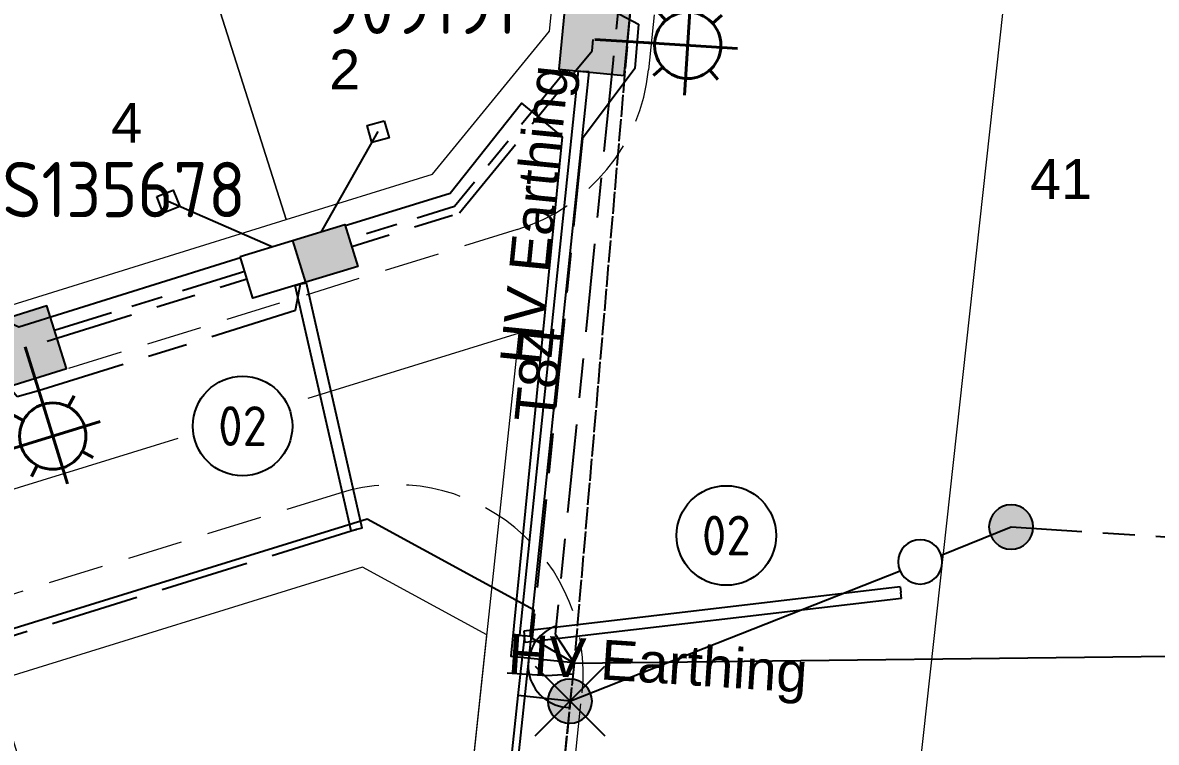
# Model space of a CAD drawing. Header units: metres. Extents: x 305887 to 307188, y 6269913 to 6270847.
# Drawn here: x 306539 to 306590.3, y 6270458.2 to 6270490.8 of the extents above; entities that cross this region are included whole.
import ezdxf
from ezdxf.enums import TextEntityAlignment as Align

# ---------------------------------------------------------------- set-up
doc = ezdxf.new("R2010")
doc.units = ezdxf.units.M
for name, pattern in [('Cable Exist OH', [1, 1, 0]), ('Cable Exist UG', [8.2, 4, -1.2, 1.8, -1.2]), ('DASHED', [0.75, 0.5, -0.25]), ('IE Trench LV', [6.5, 5, -1.5])]:
    doc.linetypes.add(name, pattern=pattern)
doc.layers.get('0').update_dxf_attribs({"color": 6})
doc.layers.add('Cadastre Developer_SP_NEW', color=2, linetype='Continuous', lineweight=5)
doc.layers.add('Cadastre Land Parcels_SP_EXT', color=9, linetype='Continuous', lineweight=5)
for name, color, linetype in [('Duct_SP_NEW', 2, 'Continuous'), ('Equip_SP_SL_EXT', 7, 'Continuous'), ('Mains_HV_EXT', 7, 'Continuous'), ('Mains_LV_EXT', 7, 'Continuous'), ('Mains_LV_NEW_T84', 2, 'Continuous'), ('Mains_LV_SL_EXT', 7, 'Continuous'), ('Mains_SL_EXT', 7, 'Continuous'), ('Notes_SP_NEW', 2, 'Continuous'), ('OH_Details_SP_MISC', 7, 'Continuous'), ('Services_SP_EXT', 7, 'Continuous'), ('SupportsOH_SP_TR_HV_LV_SL_EXT', 7, 'Continuous'), ('SupportsOH_SP_TR_HV_LV_SL_NEW', 2, 'Continuous'), ('SupportsUG_SP_LV_EXT', 7, 'Continuous'), ('SupportsUG_SP_LV_NEW', 2, 'Continuous'), ('SupportsUG_SP_LV_SL_EXT', 7, 'Continuous'), ('Trench_SP_NEW', 2, 'Continuous'), ('UG_Details_SP_MISC', 7, 'Continuous')]:
    doc.layers.add(name, color=color, linetype=linetype)
doc.styles.add('COLUMN_LABEL', font='arial.ttf')
doc.styles.add('iecARIAL', font='arial.ttf', dxfattribs={"height": 2})
doc.styles.add('iecISOCP', font='isocp.shx')
doc.styles.add('ieISOCP', font='isocp.shx')
doc.styles.add('PILLAR_LABEL', font='arial.ttf')
doc.styles.add('POLE_LABEL', font='arial.ttf')
doc.styles.get("Standard").update_dxf_attribs({"font": 'arial.ttf'})
doc.linetypes.add('Cable E OH', pattern='A,9.4,["E",Standard,S=1.7,R=0,X=0,Y=-1],0', length=9.4)
doc.linetypes.add('Cable E UG', pattern='A,6,-0.5,["E",Standard,S=1.7,R=0,X=0.5,Y=-1],-2.9', length=9.4)
doc.linetypes.add('Cable New UG', pattern='A,7,-0.25,["x",Standard,S=2,R=0,X=0.2,Y=-0.8],-2.1', length=9.35)
doc.linetypes.add('IE Trench HV', pattern='A,7,-0.2,["/",Standard,S=3,R=0,X=0.6,Y=-1.4],-2.5', length=9.7)

# ---------------------------------------------------------------- blocks, each defined once
blk = doc.blocks.new('COLUMN_EXT')
blk.add_hatch(color=256).paths.add_polyline_path([(-1.485, 1.485), (-1.485, -1.485), (1.485, -1.485), (1.485, 1.485)])
blk.add_lwpolyline([(-1.485, -1.485), (1.485, -1.485), (1.485, 1.485), (-1.485, 1.485)], close=True)
for tag, height, style, flags, p in [('ASSET_NUM', 2.5, 'COLUMN_LABEL', 8, (2, 2)), ('STRUCTURE_PLANT_NUMBER', 0.2, 'POLE_LABEL', 9, (1.813, 0.031)), ('STREET_CODE', 0.2, 'COLUMN_LABEL', 9, (1.813, -0.2))]:
    blk.add_attdef(tag, text='', height=height, dxfattribs=dict(style=style, flags=flags)).set_placement(p, align=Align.MIDDLE_LEFT)
at = {"flags": 9}
for tag, p in [('OWNED_BY', (1.813, -0.6)), ('COLUMN_TYPE', (1.813, -0.4)), ('STATE', (1.813, -0.8)), ('USAGE', (1.813, -1)), ('STREETNAME', (1.813, -1.6)), ('LEGEND', (1.813, -1.2)), ('LOCATION', (1.813, -1.4)), ('SUBURB', (1.813, -1.8)), ('NOTES', (1.813, -2))]:
    blk.add_attdef(tag, text='', height=0.2, dxfattribs=at).set_placement(p, align=Align.MIDDLE_LEFT)
at = {"flags": 1}
blk.add_attdef('Z', (1.813, -2.351), '', height=0.2, dxfattribs=at)
blk = doc.blocks.new('SL_LANTERN_EXT')
at = {"lineweight": 40}
for p, q in [((0, 1.968), (0, 6.468)), ((-1.459, 5.676), (-1.061, 5.278)), ((1.458, 5.676), (1.06, 5.278)), ((-2.25, 4.218), (2.25, 4.218)), ((-1.459, 2.759), (-1.061, 3.157)), ((1.458, 2.759), (1.06, 3.157)), ((0, 0), (0, 2.721))]:
    blk.add_line(p, q, dxfattribs=at)
blk.add_circle((0, 4.218), 1.5, dxfattribs=at)
at = {"style": 'iecARIAL', "flags": 8}
blk.add_attdef('ASSET_NUM', (1.5, 1.5), '', height=2.5, dxfattribs=at)
for tag, p, height, flags in [('CONSTRUCTED_VOLTAGE', (0.981, -0.653), 0.2, 9), ('CONTROL_TYPE', (0.981, -0.853), 0.2, 9), ('LANTERN_PURPOSE', (0.981, -1.053), 0.2, 9), ('LNUMBER', (2.181, -3.253), 2.5, 8), ('OPERATING_VOLTAGE', (0.981, -1.653), 0.2, 9), ('LANTERN_TYPE', (0.981, -1.253), 0.2, 9), ('NO_PHASES', (0.981, -1.453), 0.2, 9), ('ORIENTATION', (0.981, -1.853), 0.2, 9), ('OWNED_BY', (0.981, -2.053), 0.2, 9), ('STATE', (0.981, -2.253), 0.2, 9), ('CEXIST', (0.981, -2.653), 0.2, 9), ('USAGE', (0.981, -2.453), 0.2, 9), ('CNEW', (0.981, -2.853), 0.2, 9), ('CNUMBER', (0.981, -3.053), 0.2, 9), ('CREMOVE', (0.981, -3.253), 0.2, 9), ('CREPLACE', (0.981, -3.453), 0.2, 9), ('LKINGHEIGHT', (0.981, -3.653), 0.2, 9), ('LBRACKET', (0.981, -3.853), 0.2, 9), ('LBRACKETVOCAB', (0.981, -4.053), 0.2, 9), ('LCATEGORY', (0.981, -4.253), 0.2, 9), ('LCHARGE1', (0.981, -4.453), 0.2, 9), ('LCHARGE1PERCENT', (0.981, -4.653), 0.2, 9), ('LCHARGE2', (0.981, -4.853), 0.2, 9), ('LCHARGE2PERCENT', (0.981, -5.053), 0.2, 9), ('LCHARGE3', (0.981, -5.253), 0.2, 9), ('LCHARGE3PERCENT', (0.981, -5.453), 0.2, 9), ('LEXIST', (0.981, -5.653), 0.2, 9), ('LLAMP', (0.981, -5.853), 0.2, 9), ('LLAMPVOCAB', (0.981, -6.053), 0.2, 9), ('LMAST', (0.981, -6.253), 0.2, 9), ('LMASTVOCAB', (0.981, -6.453), 0.2, 9), ('LNEW', (0.981, -6.653), 0.2, 9), ('LANTNUMBER', (0.981, -6.853), 0.2, 9), ('LOUTREACH', (0.981, -7.253), 0.2, 9), ('LOUTREACHVOCAB', (0.981, -7.453), 0.2, 9), ('LRATECODE', (0.981, -7.653), 0.2, 9), ('LREMOVE', (0.981, -7.853), 0.2, 9), ('LREPLACE', (0.981, -8.053), 0.2, 9), ('LTYPE', (0.981, -8.253), 0.2, 9), ('LTYPEVOCAB', (0.981, -8.453), 0.2, 9), ('LEGEND', (0.981, -8.653), 0.2, 9), ('LOCATION', (0.981, -8.853), 0.2, 9), ('STREETNAME', (0.981, -9.253), 0.2, 9), ('NOTES', (0.981, -9.053), 0.2, 9), ('SUBURB', (0.981, -9.453), 0.2, 1)]:
    blk.add_attdef(tag, p, '', height=height, dxfattribs=dict(flags=flags))
blk = doc.blocks.new('CCP_EXT')
at = {"flags": 9}
for tag, p in [('OWNED_BY', (0, -1)), ('USAGE', (0, -1.2)), ('LEGEND', (0, -1.4)), ('LIFE_SUPPORT', (0, -1.6)), ('STATE', (0, -1.8)), ('NOTES', (0, -2))]:
    blk.add_attdef(tag, text='', height=0.2, dxfattribs=at).set_placement(p, align=Align.MIDDLE_LEFT)
blk.add_wipeout([(0, 0.566), (0.566, 0), (0, -0.566), (-0.566, 0)])
blk.add_lwpolyline([(-0.566, 0), (0, 0.566), (0.566, 0), (0, -0.566), (-0.566, 0)])
at = {"flags": 1}
blk.add_attdef('Z', (0, 0), '', height=0.2, dxfattribs=at)
at = {"flags": 9}
for tag, p in [('CCP_TYPE', (0, 0)), ('OPERATING_VOLTAGE', (0, -0.6)), ('CONSTRUCTED_VOLTAGE', (0, -0.2)), ('NO_PHASES', (0, -0.4)), ('ORIENTATION', (0, -0.8))]:
    blk.add_attdef(tag, text='', height=0.2, dxfattribs=at).set_placement(p, align=Align.MIDDLE_LEFT)
blk = doc.blocks.new('POLE_EXT')
blk.add_hatch(color=256).paths.add_polyline_path([(-1, 0, 1), (1, 0, 1)])
blk.add_lwpolyline([(-1, 0, 1), (1, 0, 1)], format="xyb", close=True)
for tag, height, flags, p in [('pNumber', 2.5, 8, (-17.84, 2.067)), ('OWNED_BY', 0.2, 9, (1.355, -0.4)), ('PARENT', 0.2, 9, (1.355, -0.6)), ('SPECIAL_USE', 0.2, 9, (1.355, -0.8)), ('STATE', 0.2, 9, (1.355, -1)), ('cLV', 0.2, 9, (1.355, -1.4)), ('hDepth', 0.2, 9, (1.355, -1.6)), ('USAGE', 0.2, 9, (1.355, -1.2)), ('cHV', 0.2, 9, (1.355, -2)), ('hDia', 0.2, 9, (1.355, -1.8)), ('LBRACKET', 0.2, 9, (1.355, -2.2)), ('LExisting', 0.2, 9, (1.355, -2.4)), ('LANTNUMBER', 0.2, 9, (1.355, -2.6)), ('LOther', 0.2, 9, (1.355, -2.8)), ('LRemove', 0.2, 9, (1.355, -3)), ('cLinedev', 0.2, 9, (1.355, -3.4)), ('LEGEND', 0.2, 9, (1.355, -3.2)), ('LOCATION', 0.2, 9, (1.355, -3.6)), ('pExisting', 0.2, 9, (1.355, -3.8)), ('PFNUMBER', 0.2, 9, (1.355, -4)), ('NEWPFNUMBER', 0.2, 9, (1.355, -4.2)), ('pFooting', 0.2, 9, (1.355, -4.4)), ('pNew', 0.2, 9, (1.355, -4.6)), ('pRelocate', 0.2, 9, (1.355, -5)), ('pRemove', 0.2, 9, (1.355, -5.2)), ('pReplace', 0.2, 9, (1.355, -5.4)), ('pStay', 0.2, 9, (1.355, -5.6)), ('cspan', 0.2, 9, (1.355, -6)), ('STREETNAME', 0.2, 9, (1.355, -6.2)), ('pType', 0.2, 9, (1.355, -5.8)), ('SUBURB', 0.2, 9, (1.355, -6.4)), ('NOTES', 0.2, 9, (1.355, -6.6)), ('OPERATED_BY', 0.2, 9, (1.355, -7.014)), ('MAINTAINED_BY', 0.2, 9, (1.355, -6.814))]:
    blk.add_attdef(tag, text='', height=height, dxfattribs=dict(flags=flags)).set_placement(p, align=Align.MIDDLE_LEFT)
at = {"style": 'POLE_LABEL'}
for tag, height, flags, p in [('ASSET_NUM', 2.5, 8, (2, 2)), ('STRUCTURE_PLANT_NUMBER', 0.2, 9, (1.355, 0.028)), ('STREET_CODE', 0.2, 9, (1.355, -0.2))]:
    blk.add_attdef(tag, text='', height=height, dxfattribs=dict(at, flags=flags)).set_placement(p, align=Align.MIDDLE_LEFT)
at = {"flags": 1}
blk.add_attdef('Z', (1.355, -7.328), '', height=0.2, dxfattribs=at)
blk = doc.blocks.new('DUCT_INDICATOR')
blk.add_circle((0, 0), 2.25)
blk.add_attdef('CODE', text='', height=1.8).set_placement((0, 0), align=Align.MIDDLE_CENTER)
at = {"flags": 1}
blk.add_attdef('Z', (0, 0), '', height=0.2, dxfattribs=at)
blk = doc.blocks.new('POLE_DEL')
h = blk.add_hatch(color=256)
edge = h.paths.add_edge_path()
edge.add_arc((0, 0), 1, 180, 360)
edge.add_arc((0, 0), 1, 0, 180)
for p, q in [((-1.575, 1.575), (1.575, -1.575)), ((-1.575, -1.575), (1.575, 1.575))]:
    blk.add_line(p, q)
blk.add_lwpolyline([(-1, 0, 1), (1, 0, 1)], format="xyb", close=True)
for tag, height, flags, p in [('pNumber', 2.5, 8, (0, 2.067)), ('OWNED_BY', 0.2, 9, (0, -0.4)), ('SPECIAL_USE', 0.2, 9, (0, -0.6)), ('STATE', 0.2, 9, (0, -0.8)), ('USAGE', 0.2, 9, (0, -1)), ('cLV', 0.2, 9, (0, -1.2)), ('hDepth', 0.2, 9, (0, -1.4)), ('hDia', 0.2, 9, (0, -1.6)), ('cHV', 0.2, 9, (0, -1.8)), ('LBRACKET', 0.2, 9, (0, -2)), ('LExisting', 0.2, 9, (0, -2.2)), ('LANTNUMBER', 0.2, 9, (0, -2.4)), ('LOther', 0.2, 9, (0, -2.6)), ('LRemove', 0.2, 9, (0, -2.8)), ('LEGEND', 0.2, 9, (0, -3)), ('cLinedev', 0.2, 9, (0, -3.2)), ('pExisting', 0.2, 9, (0, -3.4)), ('PFNUMBER', 0.2, 9, (0, -3.6)), ('pFooting', 0.2, 9, (0, -4)), ('pNew', 0.2, 9, (0, -4.2)), ('NEWPFNUMBER', 0.2, 9, (0, -3.8)), ('pRelocate', 0.2, 9, (0, -4.6)), ('pRemove', 0.2, 9, (0, -4.8)), ('pReplace', 0.2, 9, (0, -5)), ('pStay', 0.2, 9, (0, -5.2)), ('cspan', 0.2, 9, (0, -5.6)), ('pType', 0.2, 9, (0, -5.4)), ('SUBURB', 0.2, 9, (0, -5.8)), ('STREETNAME', 0.2, 9, (0, -6)), ('LOCATION', 0.2, 9, (0, -6.2)), ('NOTES', 0.2, 9, (0, -6.4))]:
    blk.add_attdef(tag, text='', height=height, dxfattribs=dict(flags=flags)).set_placement(p, align=Align.MIDDLE_LEFT)
at = {"flags": 1}
blk.add_attdef('Z', (0, 0), '', height=0.2, dxfattribs=at)
at = {"style": 'POLE_LABEL', "flags": 9}
blk.add_attdef('STREET_CODE', text='', height=0.2, dxfattribs=at).set_placement((0, -0.2), align=Align.MIDDLE_LEFT)
blk = doc.blocks.new('SPILLAR_REPLACE_NEW')
for tag, flags, p in [('OWNED_BY', 9, (1.5, -1.6)), ('NOTES', 9, (1.5, -1.4)), ('OPERATED_BY', 9, (1.5, -1.8)), ('MAINTAINED_BY', 9, (1.5, -2)), ('TYPE', 9, (1.5, -2.4)), ('STATE', 9, (1.5, -2.2)), ('LABEL_ALIGNMENT', 9, (1.5, -2.6)), ('Z', 1, (1.5, -2.8))]:
    blk.add_attdef(tag, text='', height=0.2, dxfattribs=dict(flags=flags)).set_placement(p, align=Align.MIDDLE_LEFT)
blk.add_wipeout([(-2.475, 0.99), (2.475, 0.99), (2.475, -0.99), (-2.475, -0.99)])
blk.add_hatch(color=256).paths.add_polyline_path([(0, -0.99), (2.475, -0.99), (2.475, 0.99), (0, 0.99)])
blk.add_line((0, 0.99), (0, -0.99))
at = {"lineweight": -3}
blk.add_lwpolyline([(-2.475, 0.99), (2.475, 0.99), (2.475, -0.99), (-2.475, -0.99)], close=True, dxfattribs=at)
at = {"style": 'PILLAR_LABEL', "flags": 8}
blk.add_attdef('ASSET_NUM', text='', height=2.5, dxfattribs=at).set_placement((2, 2), align=Align.MIDDLE_LEFT)
at = {"flags": 9}
for tag, p in [('USAGE', (1.5, 0)), ('ORIENTATION', (1.5, -0.2)), ('LEGEND', (1.5, -0.4)), ('PARENT', (1.5, -0.6)), ('SUBURB', (1.5, -0.8)), ('STREETNAME', (1.5, -1)), ('LOCATION', (1.5, -1.2))]:
    blk.add_attdef(tag, text='', height=0.2, dxfattribs=at).set_placement(p, align=Align.MIDDLE_LEFT)
blk = doc.blocks.new('POLE_NEW')
for tag, height, flags, p in [('pNumber', 2.5, 8, (-17.84, 2.067)), ('OWNED_BY', 0.2, 9, (1.145, -0.4)), ('PARENT', 0.2, 9, (1.145, -0.6)), ('SPECIAL_USE', 0.2, 9, (1.145, -0.8)), ('STATE', 0.2, 9, (1.145, -1)), ('cLV', 0.2, 9, (1.145, -1.4)), ('hDepth', 0.2, 9, (1.145, -1.6)), ('USAGE', 0.2, 9, (1.145, -1.2)), ('cHV', 0.2, 9, (1.145, -2)), ('hDia', 0.2, 9, (1.145, -1.8)), ('LBRACKET', 0.2, 9, (1.145, -2.2)), ('LExisting', 0.2, 9, (1.145, -2.4)), ('LANTNUMBER', 0.2, 9, (1.145, -2.6)), ('LOther', 0.2, 9, (1.145, -2.8)), ('LRemove', 0.2, 9, (1.145, -3)), ('cLinedev', 0.2, 9, (1.145, -3.4)), ('pExisting', 0.2, 9, (1.145, -3.6)), ('LEGEND', 0.2, 9, (1.145, -3.2)), ('pFooting', 0.2, 9, (1.145, -4.2)), ('PFNUMBER', 0.2, 9, (1.145, -3.8)), ('NEWPFNUMBER', 0.2, 9, (1.145, -4)), ('pNew', 0.2, 9, (1.145, -4.4)), ('pRelocate', 0.2, 9, (1.145, -4.8)), ('pRemove', 0.2, 9, (1.145, -5)), ('pReplace', 0.2, 9, (1.145, -5.2)), ('pStay', 0.2, 9, (1.145, -5.4)), ('pType', 0.2, 9, (1.145, -5.6)), ('cspan', 0.2, 9, (1.145, -5.8)), ('SUBURB', 0.2, 9, (1.145, -6)), ('STREETNAME', 0.2, 9, (1.145, -6.2)), ('LOCATION', 0.2, 9, (1.145, -6.4)), ('NOTES', 0.2, 9, (1.145, -6.6)), ('OPERATED_BY', 0.2, 9, (1.145, -6.887)), ('MAINTAINED_BY', 0.2, 9, (1.145, -7.22))]:
    blk.add_attdef(tag, text='', height=height, dxfattribs=dict(flags=flags)).set_placement(p, align=Align.MIDDLE_LEFT)
at = {"style": 'POLE_LABEL'}
for tag, height, flags, p in [('ASSET_NUM', 2.5, 8, (2, 2)), ('STRUCTURE_PLANT_NUMBER', 0.2, 9, (1.145, 0.093)), ('STREET_CODE', 0.2, 9, (1.145, -0.2))]:
    blk.add_attdef(tag, text='', height=height, dxfattribs=dict(at, flags=flags)).set_placement(p, align=Align.MIDDLE_LEFT)
at = {"flags": 1}
blk.add_attdef('Z', (1.145, -7.594), '', height=0.2, dxfattribs=at)
blk.add_wipeout([(0.068, 0.998), (-0.058, 0.998), (-0.182, 0.983), (-0.304, 0.953), (-0.421, 0.907), (-0.532, 0.847), (-0.634, 0.774), (-0.725, 0.688), (-0.806, 0.592), (-0.874, 0.486), (-0.928, 0.373), (-0.967, 0.254), (-0.991, 0.13), (-1, 0.005), (-0.993, -0.12), (-0.97, -0.244), (-0.932, -0.363), (-0.879, -0.477), (-0.812, -0.584), (-0.732, -0.681), (-0.641, -0.767), (-0.54, -0.842), (-0.43, -0.903), (-0.314, -0.949), (-0.192, -0.981), (-0.068, -0.998), (0.058, -0.998), (0.182, -0.983), (0.304, -0.953), (0.421, -0.907), (0.532, -0.847), (0.634, -0.774), (0.725, -0.688), (0.806, -0.592), (0.874, -0.486), (0.928, -0.373), (0.967, -0.254), (0.991, -0.13), (1, -0.005), (0.993, 0.12), (0.97, 0.244), (0.932, 0.363), (0.879, 0.477), (0.812, 0.584), (0.732, 0.681), (0.641, 0.767), (0.54, 0.842), (0.43, 0.903), (0.314, 0.949), (0.192, 0.981)])
at = {"lineweight": -3}
blk.add_lwpolyline([(-1, 0, 1), (1, 0, 1)], format="xyb", close=True, dxfattribs=at)

msp = doc.modelspace()

# ---------------------------------------------------------------- linework, layer by layer
at = {"layer": 'Cadastre Developer_SP_NEW', "color": 3, "flags": 128}
msp.add_lwpolyline([(306559.995, 6270463.09), (306554.365, 6270466.155), (306537.725, 6270461.005), (306545.767, 6270435.019), (306556.886, 6270433.984), (306559.995, 6270463.09)], dxfattribs=at)
at = {"layer": 'Cadastre Land Parcels_SP_EXT', "linetype": 'Continuous'}
for points in [[(306818.77, 6270544.043), (306784.359, 6270589.9), (306587.959, 6270533.543), (306577.47, 6270438.11), (306840.979, 6270514.402), (306818.77, 6270544.043)], [(306557.535, 6270483.918), (306562.824, 6270490.378), (306564.903, 6270511.053), (306555.107, 6270511.519), (306542.71, 6270507.667), (306550.917, 6270481.862), (306557.535, 6270483.918)], [(306550.917, 6270481.862), (306542.71, 6270507.667), (306530.314, 6270503.818), (306538.521, 6270478.01), (306550.917, 6270481.862)]]:
    msp.add_lwpolyline(points, close=True, dxfattribs=at)
at = {"layer": 'Cadastre Land Parcels_SP_EXT', "color": 3, "linetype": 'Continuous'}
for points in [[(306552.872, 6270400.688), (306553.344, 6270400.834), (306561.452, 6270476.722), (306551.902, 6270473.775)], [(306546.018, 6270471.96), (306418.712, 6270432.683), (306387.291, 6270422.988), (306203.102, 6270366.156), (306241.873, 6270304.976), (306365.312, 6270342.965)]]:
    msp.add_lwpolyline(points, dxfattribs=at)
at = {"layer": 'Duct_SP_NEW'}
for p, q in [((306551.327, 6270478.878), (306551.58, 6270478.935)), ((306553.848, 6270467.792), (306551.327, 6270478.878)), ((306551.834, 6270478.993), (306551.58, 6270478.935)), ((306554.355, 6270467.907), (306551.834, 6270478.993)), ((306553.848, 6270467.792), (306554.102, 6270467.849)), ((306554.355, 6270467.907), (306554.102, 6270467.849)), ((306578.734, 6270464.742), (306561.726, 6270462.744)), ((306578.734, 6270464.742), (306578.704, 6270465)), ((306561.665, 6270463.26), (306561.696, 6270463.002)), ((306561.726, 6270462.744), (306561.696, 6270463.002))]:
    msp.add_line(p, q, dxfattribs=at)
at = {"layer": 'Mains_HV_EXT', "linetype": 'Continuous'}
msp.add_lwpolyline([(306563.115, 6270463.489, 0.834701), (306563.728, 6270459.808)], format="xyb", dxfattribs=at)
at = {"layer": 'Mains_HV_EXT', "linetype": 'Cable Exist OH'}
msp.add_lwpolyline([(306563.933, 6270461.805), (306553.621, 6270361.315)], dxfattribs=at)
at = {"layer": 'Mains_HV_EXT', "linetype": 'Cable E UG'}
msp.add_lwpolyline([(306563.876, 6270461.32), (306562.72, 6270461.24), (306560.903, 6270461.359)], dxfattribs=at)
at = {"layer": 'Mains_LV_EXT', "linetype": 'Cable Exist UG'}
for points in [[(306566.897, 6270510.888), (306564.91, 6270491.714), (306566.841, 6270490.689), (306566.841, 6270490.689), (306566.675, 6270488.686), (306564.315, 6270485.526), (306562.042, 6270462.948), (306563.933, 6270461.805)], [(306501.344, 6270464.425), (306513.697, 6270468.222), (306513.697, 6270468.222), (306537.387, 6270475.499), (306538.758, 6270473.866), (306538.758, 6270473.866), (306539.722, 6270474.132), (306551.339, 6270477.759), (306551.752, 6270479.983)]]:
    msp.add_lwpolyline(points, dxfattribs=at)
at = {"layer": 'Mains_LV_EXT', "linetype": 'Cable Exist OH'}
msp.add_lwpolyline([(306563.933, 6270461.805), (306559.433, 6270416.553)], dxfattribs=at)
at = {"layer": 'Mains_LV_NEW_T84', "color": 2, "linetype": 'Cable New UG', "ltscale": 0.8, "flags": 128}
msp.add_lwpolyline([(306562.126, 6270464.207), (306554.58, 6270468.315), (306404.362, 6270421.828), (306397.325, 6270414.923), (306390.978, 6270395.707, 0.016841), (306381.718, 6270364.138), (306389.734, 6270356.483), (306550.657, 6270406.283), (306556.726, 6270413.658)], format="xyb", close=True, dxfattribs=at)
at = {"layer": 'Mains_LV_SL_EXT', "linetype": 'Cable Exist UG'}
msp.add_lwpolyline([(306551.752, 6270479.983), (306539.231, 6270476.074)], dxfattribs=at)
at = {"layer": 'Mains_SL_EXT', "linetype": 'Cable Exist OH'}
msp.add_lwpolyline([(306572.081, 6270556.537), (306563.933, 6270461.805), (306559.433, 6270416.553)], dxfattribs=at)
at = {"layer": 'OH_Details_SP_MISC', "color": 7, "linetype": 'Cable E OH', "ltscale": 0.5, "flags": 128}
for points in [[(306580.541, 6270466.697), (306583.695, 6270467.966)], [(306563.745, 6270460.096), (306578.676, 6270465.986)]]:
    msp.add_lwpolyline(points, dxfattribs=at)
at = {"layer": 'Services_SP_EXT'}
for points in [[(306551.752, 6270479.983), (306549.912, 6270480.456), (306549.912, 6270480.456), (306538.828, 6270476.996), (306533.558, 6270479.396)], [(306563.933, 6270461.805), (306594.708, 6270462.178), (306600.666, 6270466.133)]]:
    msp.add_lwpolyline(points, dxfattribs=at)
at = {"layer": 'Trench_SP_NEW', "linetype": 'IE Trench LV', "ltscale": 0.8, "flags": 128}
msp.add_lwpolyline([(306554.102, 6270467.849), (306518.19, 6270456.74)], dxfattribs=at)
at = {"layer": 'Trench_SP_NEW', "linetype": 'IE Trench HV', "ltscale": 0.8, "flags": 128}
msp.add_lwpolyline([(306558.84, 6270436.268), (306561.412, 6270460.352)], dxfattribs=at)
at = {"layer": 'UG_Details_SP_MISC', "color": 8, "linetype": 'DASHED', "lineweight": 0, "ltscale": 5}
for p, q in [((306567.307, 6270488.624), (306572.63, 6270538.423)), ((306561.368, 6270481.407), (306421.586, 6270438.149)), ((306553.335, 6270469.5), (306402.067, 6270422.688)), ((306559.2, 6270412.736), (306564.3, 6270460.477))]:
    msp.add_line(p, q, dxfattribs=at)
at = {"layer": 'UG_Details_SP_MISC'}
for p, q in [((306564.124, 6270488.58), (306561.462, 6270463.072)), ((306564.601, 6270488.53), (306561.939, 6270463.022)), ((306564.124, 6270488.58), (306564.362, 6270488.555)), ((306564.601, 6270488.53), (306564.362, 6270488.555)), ((306561.462, 6270463.072), (306561.7, 6270463.047)), ((306561.939, 6270463.022), (306561.7, 6270463.047))]:
    msp.add_line(p, q, dxfattribs=at)
at = {"layer": 'UG_Details_SP_MISC', "color": 7, "linetype": 'Cable Exist UG', "ltscale": 0.8}
for p, q in [((306583.695, 6270467.966), (306611.824, 6270466.155)), ((306561.412, 6270460.352), (306561.7, 6270463.047)), ((306563.745, 6270460.096), (306561.412, 6270460.352))]:
    msp.add_line(p, q, dxfattribs=at)
at = {"layer": 'UG_Details_SP_MISC', "color": 7, "linetype": 'Cable Exist UG', "ltscale": 0.8, "flags": 128}
msp.add_lwpolyline([(306549.285, 6270479.587), (306540.437, 6270476.851)], dxfattribs=at)
at = {"layer": 'UG_Details_SP_MISC', "color": 8, "linetype": 'DASHED', "lineweight": 0, "ltscale": 5}
for centre, start, end in [((306558.855, 6270489.527), 287.1954, 353.9023), ((306555.848, 6270461.38), 353.9023, 107.1954)]:
    msp.add_arc(centre, 8.5, start, end, dxfattribs=at)

# ---------------------------------------------------------------- block references
at = {"layer": 'Equip_SP_SL_EXT'}
for p, rotation in [((306564.866, 6270489.999), 266.3880150350129), ((306539.115, 6270476.102), 197.1953535052287)]:
    msp.add_blockref('SL_LANTERN_EXT', p, dxfattribs=dict(at, rotation=rotation))
at = {"layer": 'Notes_SP_NEW', "linetype": 'Continuous'}
ref = msp.add_blockref('DUCT_INDICATOR', (306548.944, 6270472.528), dxfattribs=at)
ref.add_attrib('CODE', '02', dxfattribs={"layer": '0', "height": 1.8, "style": 'iecISOCP'}).set_placement((306548.944, 6270472.528), align=Align.MIDDLE_CENTER)
ref = msp.add_blockref('DUCT_INDICATOR', (306570.82, 6270467.581), dxfattribs=at)
ref.add_attrib('CODE', '02', dxfattribs={"layer": '0', "height": 1.8, "style": 'iecISOCP'}).set_placement((306570.82, 6270467.581), align=Align.MIDDLE_CENTER)
at = {"layer": 'SupportsOH_SP_TR_HV_LV_SL_EXT'}
msp.add_blockref('POLE_EXT', (306583.695, 6270467.966), dxfattribs=at)
at = {"layer": 'SupportsUG_SP_LV_EXT'}
msp.add_blockref('POLE_DEL', (306563.745, 6270460.096), dxfattribs=at)
at = {"layer": 'SupportsUG_SP_LV_SL_EXT'}
ref = msp.add_blockref('COLUMN_EXT', (306564.866, 6270489.998), dxfattribs=dict(at, rotation=84.50609109812528))
ref.add_attrib('ASSET_NUM', '909191', dxfattribs={"layer": '0', "height": 2.5, "style": 'ieISOCP'}).set_placement((306561.351, 6270491.499), align=Align.MIDDLE_RIGHT)
ref = msp.add_blockref('COLUMN_EXT', (306539.115, 6270476.102), dxfattribs=dict(at, rotation=17.33732997622383))
ref.add_attrib('ASSET_NUM', '909190', dxfattribs={"layer": '0', "height": 2.5, "style": 'ieISOCP'}).set_placement((306537.142, 6270480.461), align=Align.TOP_RIGHT)

# ---------------------------------------------------------------- texts
at = {"layer": 'Cadastre Land Parcels_SP_EXT'}
for s, p in [('2', (306552.86, 6270487.739)), ('4', (306543.004, 6270485.329)), ('41', (306584.559, 6270482.793))]:
    msp.add_text(s, height=1.8, dxfattribs=at).set_placement(p)
at = {"layer": 'Mains_HV_EXT'}
for rotation, p in [(84.3407, (306562.368, 6270475.242)), (356.2499, (306560.903, 6270461.359))]:
    msp.add_text('HV Earthing', height=1.8, rotation=rotation, dxfattribs=at).set_placement(p)
at = {"layer": 'Mains_LV_EXT'}
msp.add_text('T84', height=1.8, rotation=84.2219, dxfattribs=at).set_placement((306563.022, 6270472.628))

# ---------------------------------------------------------------- next in the draw order: block references
at = {"layer": 'Services_SP_EXT'}
for p, rotation in [((306555.073, 6270485.833), 240.4323317764802), ((306545.586, 6270482.671), 336.4323317708513)]:
    msp.add_blockref('CCP_EXT', p, dxfattribs=dict(at, rotation=rotation))
at = {"layer": 'SupportsOH_SP_TR_HV_LV_SL_NEW'}
msp.add_blockref('POLE_NEW', (306579.584, 6270466.389), dxfattribs=at)

# ---------------------------------------------------------------- next in the draw order: linework, layer by layer
at = {"layer": 'Duct_SP_NEW'}
for q in [(306561.665, 6270463.26), (306578.704, 6270465)]:
    msp.add_line((306578.673, 6270465.258), q, dxfattribs=at)
at = {"layer": 'Mains_HV_EXT', "linetype": 'Cable Exist UG'}
msp.add_lwpolyline([(306421.562, 6270493.571), (306422.62, 6270491.864), (306422.62, 6270491.864), (306427.758, 6270489.362), (306429.34, 6270493.316), (306430.228, 6270495.614), (306431.123, 6270498.033), (306431.985, 6270500.897), (306436.636, 6270499.252), (306437.674, 6270501.98), (306444.707, 6270508.406), (306546.16, 6270540.158), (306546.16, 6270540.158), (306564.009, 6270545.689), (306570.807, 6270540.189), (306567.888, 6270510.756), (306565.688, 6270488.919), (306563.079, 6270463.129), (306563.933, 6270461.805)], dxfattribs=at)
at = {"layer": 'Mains_HV_EXT', "linetype": 'Cable E UG'}
msp.add_lwpolyline([(306551.752, 6270479.983), (306551.873, 6270481.068), (306551.873, 6270481.068), (306558.332, 6270483.057), (306561.558, 6270487.119), (306561.558, 6270487.119), (306563.395, 6270485.606), (306561.068, 6270462.125), (306563.929, 6270461.842)], dxfattribs=at)
at = {"layer": 'Mains_LV_SL_EXT', "linetype": 'Cable Exist UG'}
msp.add_lwpolyline([(306551.752, 6270479.983), (306558.75, 6270482.164), (306564.745, 6270489.486), (306564.797, 6270490.004)], dxfattribs=at)
at = {"layer": 'Services_SP_EXT'}
for points in [[(306551.752, 6270479.983), (306555.073, 6270485.833)], [(306551.752, 6270479.983), (306545.586, 6270482.671)]]:
    msp.add_lwpolyline(points, dxfattribs=at)
at = {"layer": 'UG_Details_SP_MISC', "color": 7, "linetype": 'Cable Exist UG', "ltscale": 0.8, "flags": 128}
msp.add_lwpolyline([(306563.59, 6270488.629), (306558.526, 6270482.445), (306554.014, 6270481.049)], dxfattribs=at)

# ---------------------------------------------------------------- next in the draw order: block references
at = {"layer": 'SupportsUG_SP_LV_NEW'}
ref = msp.add_blockref('SPILLAR_REPLACE_NEW', (306551.495, 6270479.968), dxfattribs=dict(at, rotation=16.91444977916059))
ref.add_attrib('ASSET_NUM', 'S135678', dxfattribs={"layer": '0', "height": 2.5, "style": 'iecISOCP'}).set_placement((306538.075, 6270483.214), align=Align.MIDDLE_LEFT)

doc.saveas('drawing.dxf')
